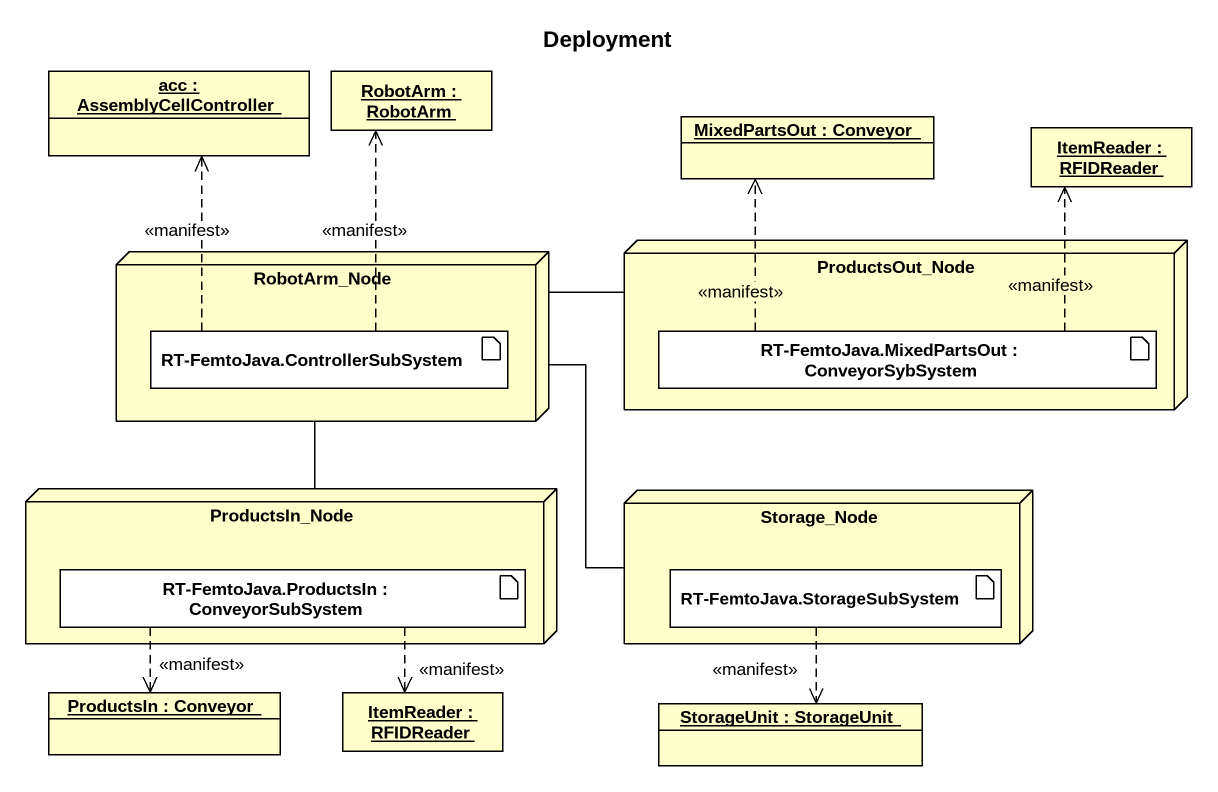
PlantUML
@startuml
title Deployment
allowmixing
hide circle
hide empty members
object "acc : AssemblyCellController" as acc
object "RobotArm : RobotArm" as RobotArm
object "MixedPartsOut : Conveyor" as MixedPartsOut
object "ItemReader : RFIDReader" as ItemReader
node RobotArm_Node #FFFFCC {
  artifact "RT-FemtoJava.ControllerSubSystem" as RT_FemtoJava #FFFFFF
}
node ProductsOut_Node #FFFFCC {
  artifact "RT-FemtoJava.MixedPartsOut : ConveyorSybSystem" as RT_FemtoJava_MixedPartsOut #FFFFFF
}
node ProductsIn_Node #FFFFCC {
  artifact "RT-FemtoJava.ProductsIn : ConveyorSubSystem" as RT_FemtoJava_ProductsIn #FFFFFF
}
node Storage_Node #FFFFCC {
  artifact "RT-FemtoJava.StorageSubSystem" as RT_FemtoJava_2 #FFFFFF
}
object "ProductsIn : Conveyor" as ProductsIn
object "ItemReader : RFIDReader" as ItemReader_2
object "StorageUnit : StorageUnit" as StorageUnit
RobotArm_Node -right- ProductsOut_Node
RobotArm_Node -- ProductsIn_Node
RobotArm_Node -right- Storage_Node
RT_FemtoJava .up.> acc : <<manifest>>
RT_FemtoJava .up.> RobotArm : <<manifest>>
RT_FemtoJava_MixedPartsOut .up.> MixedPartsOut : <<manifest>>
RT_FemtoJava_MixedPartsOut .up.> ItemReader : <<manifest>>
RT_FemtoJava_ProductsIn ..> ProductsIn : <<manifest>>
RT_FemtoJava_ProductsIn ..> ItemReader_2 : <<manifest>>
RT_FemtoJava_2 ..> StorageUnit : <<manifest>>
@enduml
